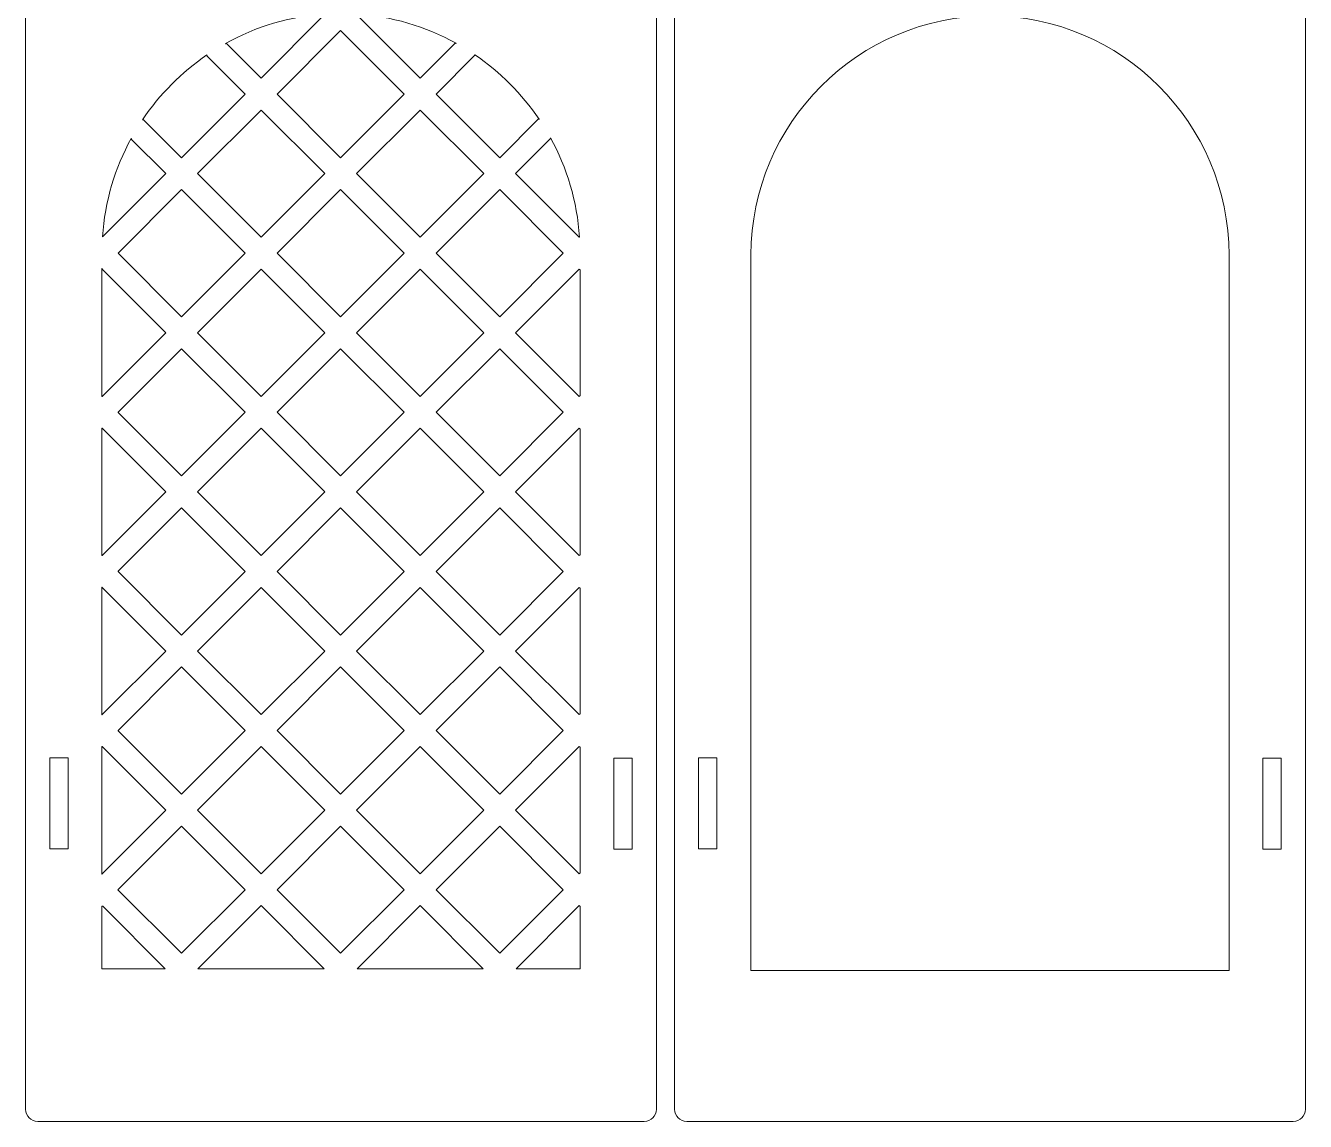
# Model space of a CAD drawing. Header units: millimetres. Extents: x -266 to 258, y -255 to 79.
# Drawn here: x -265.8 to -54.8, y -206.5 to -25.9 of the extents above; entities that cross this region are included whole.
import ezdxf

# ---------------------------------------------------------------- set-up
doc = ezdxf.new("R2010")
doc.units = ezdxf.units.MM
doc.header["$MEASUREMENT"] = 0
doc.layers.add('Layer 1', color=7, linetype='Continuous')

msp = doc.modelspace()

# ---------------------------------------------------------------- linework, layer by layer
at = {"layer": 'Layer 1', "lineweight": 9}
for points, knots in [([(-263.7941, 73.4661), (-263.7941, 73.4661), (-163.7941, 73.4661), (-163.7941, 73.4661), (-163.7941, 73.4661), (-162.6941, 73.4661), (-161.7941, 72.5662), (-161.7941, 71.4661), (-161.7941, 71.4661), (-161.7941, 71.4661), (-161.7941, -204.5336), (-161.7941, -204.5336), (-161.7941, -204.5336), (-161.7941, -205.6337), (-162.6941, -206.5336), (-163.7941, -206.5336), (-163.7941, -206.5336), (-163.7941, -206.5336), (-263.7941, -206.5336), (-263.7941, -206.5336), (-263.7941, -206.5336), (-264.8941, -206.5336), (-265.7941, -205.6337), (-265.7941, -204.5336), (-265.7941, -204.5336), (-265.7941, -204.5336), (-265.7941, 71.4661), (-265.7941, 71.4661), (-265.7941, 71.4661), (-265.7941, 72.5662), (-264.8941, 73.4661), (-263.7941, 73.4661)], [0, 0, 0, 0, 0.11111111, 0.11111111, 0.11111111, 0.11111111, 0.22222222, 0.22222222, 0.22222222, 0.22222222, 0.33333333, 0.33333333, 0.33333333, 0.33333333, 0.44444444, 0.44444444, 0.44444444, 0.44444444, 0.55555556, 0.55555556, 0.55555556, 0.55555556, 0.66666667, 0.66666667, 0.66666667, 0.66666667, 0.77777778, 0.77777778, 0.77777778, 0.77777778, 1, 1, 1, 1]), ([(-156.7941, 73.4661), (-156.7941, 73.4661), (-56.7942, 73.4661), (-56.7942, 73.4661), (-56.7942, 73.4661), (-55.6942, 73.4661), (-54.7942, 72.5662), (-54.7942, 71.4661), (-54.7942, 71.4661), (-54.7942, 71.4661), (-54.7942, -204.5336), (-54.7942, -204.5336), (-54.7942, -204.5336), (-54.7942, -205.6337), (-55.6942, -206.5336), (-56.7942, -206.5336), (-56.7942, -206.5336), (-56.7942, -206.5336), (-156.7941, -206.5336), (-156.7941, -206.5336), (-156.7941, -206.5336), (-157.8941, -206.5336), (-158.7941, -205.6337), (-158.7941, -204.5336), (-158.7941, -204.5336), (-158.7941, -204.5336), (-158.7941, 71.4661), (-158.7941, 71.4661), (-158.7941, 71.4661), (-158.7941, 72.5662), (-157.8941, 73.4661), (-156.7941, 73.4661)], [0, 0, 0, 0, 0.11111111, 0.11111111, 0.11111111, 0.11111111, 0.22222222, 0.22222222, 0.22222222, 0.22222222, 0.33333333, 0.33333333, 0.33333333, 0.33333333, 0.44444444, 0.44444444, 0.44444444, 0.44444444, 0.55555556, 0.55555556, 0.55555556, 0.55555556, 0.66666667, 0.66666667, 0.66666667, 0.66666667, 0.77777778, 0.77777778, 0.77777778, 0.77777778, 1, 1, 1, 1]), ([(-216.3703, -24.1232), (-216.3703, -24.1232), (-216.2754, -24.0156), (-216.2754, -24.0156), (-216.2754, -24.0156), (-222.2398, -24.391), (-227.8543, -26.1097), (-232.8196, -28.8696), (-232.8196, -28.8696), (-232.8196, -28.8696), (-232.7582, -28.9396), (-232.7582, -28.9396), (-232.7582, -28.9396), (-232.7582, -28.9396), (-232.6729, -28.8925), (-232.6729, -28.8925), (-232.6729, -28.8925), (-232.6729, -28.8925), (-226.9646, -34.6007), (-226.9646, -34.6007), (-226.9646, -34.6007), (-226.9646, -34.6007), (-216.4955, -24.1316), (-216.4955, -24.1316), (-216.4955, -24.1316), (-216.4955, -24.1316), (-216.3703, -24.1232), (-216.3703, -24.1232)], [0, 0, 0, 0, 0.125, 0.125, 0.125, 0.125, 0.25, 0.25, 0.25, 0.25, 0.375, 0.375, 0.375, 0.375, 0.5, 0.5, 0.5, 0.5, 0.625, 0.625, 0.625, 0.625, 0.75, 0.75, 0.75, 0.75, 1, 1, 1, 1]), ([(-194.8873, -28.8934), (-194.8873, -28.8934), (-194.8326, -28.8371), (-194.8326, -28.8371), (-194.8326, -28.8371), (-199.829, -26.0719), (-205.4799, -24.3595), (-211.4816, -24.0078), (-211.4816, -24.0078), (-211.4816, -24.0078), (-211.3683, -24.1125), (-211.3683, -24.1125), (-211.3683, -24.1125), (-211.3683, -24.1125), (-211.2193, -24.1219), (-211.2193, -24.1219), (-211.2193, -24.1219), (-211.2193, -24.1219), (-200.7405, -34.6007), (-200.7405, -34.6007), (-200.7405, -34.6007), (-200.7405, -34.6007), (-194.9815, -28.8417), (-194.9815, -28.8417), (-194.9815, -28.8417), (-194.9815, -28.8417), (-194.8873, -28.8934), (-194.8873, -28.8934)], [0, 0, 0, 0, 0.125, 0.125, 0.125, 0.125, 0.25, 0.25, 0.25, 0.25, 0.375, 0.375, 0.375, 0.375, 0.5, 0.5, 0.5, 0.5, 0.625, 0.625, 0.625, 0.625, 0.75, 0.75, 0.75, 0.75, 1, 1, 1, 1]), ([(-106.7943, -24.3294), (-106.7943, -24.3294), (-106.7941, -24.3294), (-106.7941, -24.3294), (-106.7941, -24.3294), (-85.1203, -24.3294), (-67.3873, -42.0623), (-67.3873, -63.7361), (-67.3873, -63.7361), (-67.3873, -63.7361), (-67.3873, -181.6711), (-67.3873, -181.6711), (-67.3873, -181.6711), (-67.3873, -181.6711), (-146.201, -181.6711), (-146.201, -181.6711), (-146.201, -181.6711), (-146.201, -181.6711), (-146.201, -63.7361), (-146.201, -63.7361), (-146.201, -63.7361), (-146.201, -42.0623), (-128.468, -24.3294), (-106.7943, -24.3294)], [0, 0, 0, 0, 0.14285714, 0.14285714, 0.14285714, 0.14285714, 0.28571429, 0.28571429, 0.28571429, 0.28571429, 0.42857143, 0.42857143, 0.42857143, 0.42857143, 0.57142857, 0.57142857, 0.57142857, 0.57142857, 0.71428571, 0.71428571, 0.71428571, 0.71428571, 1, 1, 1, 1]), ([(-224.3422, -37.2232), (-224.3422, -37.2232), (-213.8525, -26.7335), (-213.8525, -26.7335), (-213.8525, -26.7335), (-213.8525, -26.7335), (-203.3629, -37.2232), (-203.3629, -37.2232), (-203.3629, -37.2232), (-203.3629, -37.2232), (-213.8525, -47.7128), (-213.8525, -47.7128), (-213.8525, -47.7128), (-213.8525, -47.7128), (-224.3422, -37.2232), (-224.3422, -37.2232)], [0, 0, 0, 0, 0.2, 0.2, 0.2, 0.2, 0.4, 0.4, 0.4, 0.4, 0.6, 0.6, 0.6, 0.6, 1, 1, 1, 1]), ([(-235.84, -30.836), (-235.84, -30.836), (-235.9049, -30.7747), (-235.9049, -30.7747), (-235.9049, -30.7747), (-240.0781, -33.6229), (-243.6828, -37.2499), (-246.5044, -41.4427), (-246.5044, -41.4427), (-246.5044, -41.4427), (-246.458, -41.4855), (-246.458, -41.4855), (-246.458, -41.4855), (-246.458, -41.4855), (-246.3958, -41.3937), (-246.3958, -41.3937), (-246.3958, -41.3937), (-246.3958, -41.3937), (-240.0767, -47.7128), (-240.0767, -47.7128), (-240.0767, -47.7128), (-240.0767, -47.7128), (-229.587, -37.2232), (-229.587, -37.2232), (-229.587, -37.2232), (-229.587, -37.2232), (-235.9198, -30.8904), (-235.9198, -30.8904), (-235.9198, -30.8904), (-235.9198, -30.8904), (-235.84, -30.836), (-235.84, -30.836)], [0, 0, 0, 0, 0.11111111, 0.11111111, 0.11111111, 0.11111111, 0.22222222, 0.22222222, 0.22222222, 0.22222222, 0.33333333, 0.33333333, 0.33333333, 0.33333333, 0.44444444, 0.44444444, 0.44444444, 0.44444444, 0.55555556, 0.55555556, 0.55555556, 0.55555556, 0.66666667, 0.66666667, 0.66666667, 0.66666667, 0.77777778, 0.77777778, 0.77777778, 0.77777778, 1, 1, 1, 1]), ([(-181.1693, -41.3918), (-181.1693, -41.3918), (-181.139, -41.3629), (-181.139, -41.3629), (-181.139, -41.3629), (-183.9688, -37.1817), (-187.5781, -33.5657), (-191.7544, -30.7289), (-191.7544, -30.7289), (-191.7544, -30.7289), (-191.8061, -30.7793), (-191.8061, -30.7793), (-191.8061, -30.7793), (-191.8061, -30.7793), (-191.7275, -30.8326), (-191.7275, -30.8326), (-191.7275, -30.8326), (-191.7275, -30.8326), (-198.1181, -37.2232), (-198.1181, -37.2232), (-198.1181, -37.2232), (-198.1181, -37.2232), (-187.6284, -47.7128), (-187.6284, -47.7128), (-187.6284, -47.7128), (-187.6284, -47.7128), (-181.2253, -41.3097), (-181.2253, -41.3097), (-181.2253, -41.3097), (-181.2253, -41.3097), (-181.1693, -41.3918), (-181.1693, -41.3918)], [0, 0, 0, 0, 0.11111111, 0.11111111, 0.11111111, 0.11111111, 0.22222222, 0.22222222, 0.22222222, 0.22222222, 0.33333333, 0.33333333, 0.33333333, 0.33333333, 0.44444444, 0.44444444, 0.44444444, 0.44444444, 0.55555556, 0.55555556, 0.55555556, 0.55555556, 0.66666667, 0.66666667, 0.66666667, 0.66666667, 0.77777778, 0.77777778, 0.77777778, 0.77777778, 1, 1, 1, 1]), ([(-237.4543, -50.3352), (-237.4543, -50.3352), (-226.9646, -39.8456), (-226.9646, -39.8456), (-226.9646, -39.8456), (-226.9646, -39.8456), (-216.475, -50.3352), (-216.475, -50.3352), (-216.475, -50.3352), (-216.475, -50.3352), (-226.9646, -60.8249), (-226.9646, -60.8249), (-226.9646, -60.8249), (-226.9646, -60.8249), (-237.4543, -50.3352), (-237.4543, -50.3352)], [0, 0, 0, 0, 0.2, 0.2, 0.2, 0.2, 0.4, 0.4, 0.4, 0.4, 0.6, 0.6, 0.6, 0.6, 1, 1, 1, 1]), ([(-211.2301, -50.3352), (-211.2301, -50.3352), (-200.7405, -39.8456), (-200.7405, -39.8456), (-200.7405, -39.8456), (-200.7405, -39.8456), (-190.2508, -50.3352), (-190.2508, -50.3352), (-190.2508, -50.3352), (-190.2508, -50.3352), (-200.7405, -60.8249), (-200.7405, -60.8249), (-200.7405, -60.8249), (-200.7405, -60.8249), (-211.2301, -50.3352), (-211.2301, -50.3352)], [0, 0, 0, 0, 0.2, 0.2, 0.2, 0.2, 0.4, 0.4, 0.4, 0.4, 0.6, 0.6, 0.6, 0.6, 1, 1, 1, 1]), ([(-248.3377, -44.5613), (-248.3377, -44.5613), (-248.3792, -44.523), (-248.3792, -44.523), (-248.3792, -44.523), (-251.0543, -49.4045), (-252.7269, -54.9048), (-253.1123, -60.7425), (-253.1123, -60.7425), (-253.1123, -60.7425), (-253.0963, -60.7425), (-253.0963, -60.7425), (-253.0963, -60.7425), (-253.0963, -60.7425), (-253.0956, -60.7318), (-253.0956, -60.7318), (-253.0956, -60.7318), (-253.0956, -60.7318), (-242.6991, -50.3352), (-242.6991, -50.3352), (-242.6991, -50.3352), (-242.6991, -50.3352), (-248.3856, -44.6487), (-248.3856, -44.6487), (-248.3856, -44.6487), (-248.3856, -44.6487), (-248.3377, -44.5613), (-248.3377, -44.5613)], [0, 0, 0, 0, 0.125, 0.125, 0.125, 0.125, 0.25, 0.25, 0.25, 0.25, 0.375, 0.375, 0.375, 0.375, 0.5, 0.5, 0.5, 0.5, 0.625, 0.625, 0.625, 0.625, 0.75, 0.75, 0.75, 0.75, 1, 1, 1, 1]), ([(-179.2525, -44.444), (-179.2525, -44.444), (-179.2773, -44.4689), (-179.2773, -44.4689), (-179.2773, -44.4689), (-179.2773, -44.4689), (-179.2283, -44.5575), (-179.2283, -44.5575), (-179.2283, -44.5575), (-179.2283, -44.5575), (-185.006, -50.3352), (-185.006, -50.3352), (-185.006, -50.3352), (-185.006, -50.3352), (-174.5164, -60.8249), (-174.5164, -60.8249), (-174.5164, -60.8249), (-174.5164, -60.8249), (-174.4734, -60.7819), (-174.4734, -60.7819), (-174.4734, -60.7819), (-174.8559, -54.8977), (-176.5456, -49.3556), (-179.2525, -44.444)], [0, 0, 0, 0, 0.14285714, 0.14285714, 0.14285714, 0.14285714, 0.28571429, 0.28571429, 0.28571429, 0.28571429, 0.42857143, 0.42857143, 0.42857143, 0.42857143, 0.57142857, 0.57142857, 0.57142857, 0.57142857, 0.71428571, 0.71428571, 0.71428571, 0.71428571, 1, 1, 1, 1]), ([(-250.5551, -63.436), (-250.5551, -63.436), (-250.5551, -63.4584), (-250.5551, -63.4584), (-250.5551, -63.4584), (-250.5551, -63.4584), (-240.0767, -73.9367), (-240.0767, -73.9367), (-240.0767, -73.9367), (-240.0767, -73.9367), (-229.587, -63.4472), (-229.587, -63.4472), (-229.587, -63.4472), (-229.587, -63.4472), (-240.0767, -52.9576), (-240.0767, -52.9576), (-240.0767, -52.9576), (-240.0767, -52.9576), (-250.5551, -63.436), (-250.5551, -63.436)], [0, 0, 0, 0, 0.16666667, 0.16666667, 0.16666667, 0.16666667, 0.33333333, 0.33333333, 0.33333333, 0.33333333, 0.5, 0.5, 0.5, 0.5, 0.66666667, 0.66666667, 0.66666667, 0.66666667, 1, 1, 1, 1]), ([(-224.3422, -63.4472), (-224.3422, -63.4472), (-213.8525, -52.9576), (-213.8525, -52.9576), (-213.8525, -52.9576), (-213.8525, -52.9576), (-203.3629, -63.4472), (-203.3629, -63.4472), (-203.3629, -63.4472), (-203.3629, -63.4472), (-213.8525, -73.9367), (-213.8525, -73.9367), (-213.8525, -73.9367), (-213.8525, -73.9367), (-224.3422, -63.4472), (-224.3422, -63.4472)], [0, 0, 0, 0, 0.2, 0.2, 0.2, 0.2, 0.4, 0.4, 0.4, 0.4, 0.6, 0.6, 0.6, 0.6, 1, 1, 1, 1]), ([(-198.1181, -63.4472), (-198.1181, -63.4472), (-187.6284, -52.9576), (-187.6284, -52.9576), (-187.6284, -52.9576), (-187.6284, -52.9576), (-177.1388, -63.4472), (-177.1388, -63.4472), (-177.1388, -63.4472), (-177.1388, -63.4472), (-187.6284, -73.9367), (-187.6284, -73.9367), (-187.6284, -73.9367), (-187.6284, -73.9367), (-198.1181, -63.4472), (-198.1181, -63.4472)], [0, 0, 0, 0, 0.2, 0.2, 0.2, 0.2, 0.4, 0.4, 0.4, 0.4, 0.6, 0.6, 0.6, 0.6, 1, 1, 1, 1]), ([(-253.201, -87.0694), (-253.201, -87.0694), (-253.1888, -87.0694), (-253.1888, -87.0694), (-253.1888, -87.0694), (-253.1888, -87.0694), (-253.1888, -87.0487), (-253.1888, -87.0487), (-253.1888, -87.0487), (-253.1888, -87.0487), (-253.1887, -87.0488), (-253.1887, -87.0488), (-253.1887, -87.0488), (-253.1887, -87.0488), (-242.6991, -76.5591), (-242.6991, -76.5591), (-242.6991, -76.5591), (-242.6991, -76.5591), (-253.1887, -66.0696), (-253.1887, -66.0696), (-253.1887, -66.0696), (-253.1887, -66.0696), (-253.1888, -66.0697), (-253.1888, -66.0697), (-253.1888, -66.0697), (-253.1888, -66.0697), (-253.1888, -65.9459), (-253.1888, -65.9459), (-253.1888, -65.9459), (-253.1888, -65.9459), (-253.201, -65.9459), (-253.201, -65.9459), (-253.201, -65.9459), (-253.201, -65.9459), (-253.201, -87.0694), (-253.201, -87.0694)], [0, 0, 0, 0, 0.1, 0.1, 0.1, 0.1, 0.2, 0.2, 0.2, 0.2, 0.3, 0.3, 0.3, 0.3, 0.4, 0.4, 0.4, 0.4, 0.5, 0.5, 0.5, 0.5, 0.6, 0.6, 0.6, 0.6, 0.7, 0.7, 0.7, 0.7, 0.8, 0.8, 0.8, 0.8, 1, 1, 1, 1]), ([(-237.4543, -76.5592), (-237.4543, -76.5592), (-226.9646, -66.0696), (-226.9646, -66.0696), (-226.9646, -66.0696), (-226.9646, -66.0696), (-216.475, -76.5592), (-216.475, -76.5592), (-216.475, -76.5592), (-216.475, -76.5592), (-226.9646, -87.0488), (-226.9646, -87.0488), (-226.9646, -87.0488), (-226.9646, -87.0488), (-237.4543, -76.5592), (-237.4543, -76.5592)], [0, 0, 0, 0, 0.2, 0.2, 0.2, 0.2, 0.4, 0.4, 0.4, 0.4, 0.6, 0.6, 0.6, 0.6, 1, 1, 1, 1]), ([(-211.2301, -76.5592), (-211.2301, -76.5592), (-200.7405, -66.0696), (-200.7405, -66.0696), (-200.7405, -66.0696), (-200.7405, -66.0696), (-190.2508, -76.5592), (-190.2508, -76.5592), (-190.2508, -76.5592), (-190.2508, -76.5592), (-200.7405, -87.0488), (-200.7405, -87.0488), (-200.7405, -87.0488), (-200.7405, -87.0488), (-211.2301, -76.5592), (-211.2301, -76.5592)], [0, 0, 0, 0, 0.2, 0.2, 0.2, 0.2, 0.4, 0.4, 0.4, 0.4, 0.6, 0.6, 0.6, 0.6, 1, 1, 1, 1]), ([(-174.3872, -66.1988), (-174.3872, -66.1988), (-174.5164, -66.0696), (-174.5164, -66.0696), (-174.5164, -66.0696), (-174.5164, -66.0696), (-185.006, -76.5592), (-185.006, -76.5592), (-185.006, -76.5592), (-185.006, -76.5592), (-174.5164, -87.0488), (-174.5164, -87.0488), (-174.5164, -87.0488), (-174.5164, -87.0488), (-174.3872, -86.9196), (-174.3872, -86.9196), (-174.3872, -86.9196), (-174.3872, -86.9196), (-174.3872, -66.1988), (-174.3872, -66.1988)], [0, 0, 0, 0, 0.16666667, 0.16666667, 0.16666667, 0.16666667, 0.33333333, 0.33333333, 0.33333333, 0.33333333, 0.5, 0.5, 0.5, 0.5, 0.66666667, 0.66666667, 0.66666667, 0.66666667, 1, 1, 1, 1]), ([(-250.5429, -89.6478), (-250.5429, -89.6478), (-250.5429, -89.6946), (-250.5429, -89.6946), (-250.5429, -89.6946), (-250.5429, -89.6946), (-240.0767, -100.1609), (-240.0767, -100.1609), (-240.0767, -100.1609), (-240.0767, -100.1609), (-229.587, -89.6712), (-229.587, -89.6712), (-229.587, -89.6712), (-229.587, -89.6712), (-240.0767, -79.1816), (-240.0767, -79.1816), (-240.0767, -79.1816), (-240.0767, -79.1816), (-250.5429, -89.6478), (-250.5429, -89.6478)], [0, 0, 0, 0, 0.16666667, 0.16666667, 0.16666667, 0.16666667, 0.33333333, 0.33333333, 0.33333333, 0.33333333, 0.5, 0.5, 0.5, 0.5, 0.66666667, 0.66666667, 0.66666667, 0.66666667, 1, 1, 1, 1]), ([(-224.3422, -89.6712), (-224.3422, -89.6712), (-213.8525, -79.1816), (-213.8525, -79.1816), (-213.8525, -79.1816), (-213.8525, -79.1816), (-203.3629, -89.6712), (-203.3629, -89.6712), (-203.3629, -89.6712), (-203.3629, -89.6712), (-213.8525, -100.1609), (-213.8525, -100.1609), (-213.8525, -100.1609), (-213.8525, -100.1609), (-224.3422, -89.6712), (-224.3422, -89.6712)], [0, 0, 0, 0, 0.2, 0.2, 0.2, 0.2, 0.4, 0.4, 0.4, 0.4, 0.6, 0.6, 0.6, 0.6, 1, 1, 1, 1]), ([(-198.1181, -89.6712), (-198.1181, -89.6712), (-187.6284, -79.1816), (-187.6284, -79.1816), (-187.6284, -79.1816), (-187.6284, -79.1816), (-177.1388, -89.6712), (-177.1388, -89.6712), (-177.1388, -89.6712), (-177.1388, -89.6712), (-187.6284, -100.1609), (-187.6284, -100.1609), (-187.6284, -100.1609), (-187.6284, -100.1609), (-198.1181, -89.6712), (-198.1181, -89.6712)], [0, 0, 0, 0, 0.2, 0.2, 0.2, 0.2, 0.4, 0.4, 0.4, 0.4, 0.6, 0.6, 0.6, 0.6, 1, 1, 1, 1]), ([(-253.1888, -92.2729), (-253.1888, -92.2729), (-253.201, -92.2729), (-253.201, -92.2729), (-253.201, -92.2729), (-253.201, -92.2729), (-253.201, -113.2937), (-253.201, -113.2937), (-253.201, -113.2937), (-253.201, -113.2937), (-253.1888, -113.2937), (-253.1888, -113.2937), (-253.1888, -113.2937), (-253.1888, -113.2937), (-253.1888, -113.2728), (-253.1888, -113.2728), (-253.1888, -113.2728), (-253.1888, -113.2728), (-253.1887, -113.2729), (-253.1887, -113.2729), (-253.1887, -113.2729), (-253.1887, -113.2729), (-242.6991, -102.7833), (-242.6991, -102.7833), (-242.6991, -102.7833), (-242.6991, -102.7833), (-253.1887, -92.2936), (-253.1887, -92.2936), (-253.1887, -92.2936), (-253.1887, -92.2936), (-253.1888, -92.2937), (-253.1888, -92.2937), (-253.1888, -92.2937), (-253.1888, -92.2937), (-253.1888, -92.2729), (-253.1888, -92.2729)], [0, 0, 0, 0, 0.1, 0.1, 0.1, 0.1, 0.2, 0.2, 0.2, 0.2, 0.3, 0.3, 0.3, 0.3, 0.4, 0.4, 0.4, 0.4, 0.5, 0.5, 0.5, 0.5, 0.6, 0.6, 0.6, 0.6, 0.7, 0.7, 0.7, 0.7, 0.8, 0.8, 0.8, 0.8, 1, 1, 1, 1]), ([(-237.4543, -102.7833), (-237.4543, -102.7833), (-226.9646, -92.2936), (-226.9646, -92.2936), (-226.9646, -92.2936), (-226.9646, -92.2936), (-216.475, -102.7833), (-216.475, -102.7833), (-216.475, -102.7833), (-216.475, -102.7833), (-226.9646, -113.2729), (-226.9646, -113.2729), (-226.9646, -113.2729), (-226.9646, -113.2729), (-237.4543, -102.7833), (-237.4543, -102.7833)], [0, 0, 0, 0, 0.2, 0.2, 0.2, 0.2, 0.4, 0.4, 0.4, 0.4, 0.6, 0.6, 0.6, 0.6, 1, 1, 1, 1]), ([(-211.2301, -102.7833), (-211.2301, -102.7833), (-200.7405, -92.2936), (-200.7405, -92.2936), (-200.7405, -92.2936), (-200.7405, -92.2936), (-190.2508, -102.7833), (-190.2508, -102.7833), (-190.2508, -102.7833), (-190.2508, -102.7833), (-200.7405, -113.2729), (-200.7405, -113.2729), (-200.7405, -113.2729), (-200.7405, -113.2729), (-211.2301, -102.7833), (-211.2301, -102.7833)], [0, 0, 0, 0, 0.2, 0.2, 0.2, 0.2, 0.4, 0.4, 0.4, 0.4, 0.6, 0.6, 0.6, 0.6, 1, 1, 1, 1]), ([(-174.3872, -92.4228), (-174.3872, -92.4228), (-174.5164, -92.2936), (-174.5164, -92.2936), (-174.5164, -92.2936), (-174.5164, -92.2936), (-185.006, -102.7833), (-185.006, -102.7833), (-185.006, -102.7833), (-185.006, -102.7833), (-174.5164, -113.2729), (-174.5164, -113.2729), (-174.5164, -113.2729), (-174.5164, -113.2729), (-174.3872, -113.1437), (-174.3872, -113.1437), (-174.3872, -113.1437), (-174.3872, -113.1437), (-174.3872, -92.4228), (-174.3872, -92.4228)], [0, 0, 0, 0, 0.16666667, 0.16666667, 0.16666667, 0.16666667, 0.33333333, 0.33333333, 0.33333333, 0.33333333, 0.5, 0.5, 0.5, 0.5, 0.66666667, 0.66666667, 0.66666667, 0.66666667, 1, 1, 1, 1]), ([(-250.5429, -115.8719), (-250.5429, -115.8719), (-250.5429, -115.9187), (-250.5429, -115.9187), (-250.5429, -115.9187), (-250.5429, -115.9187), (-240.0767, -126.385), (-240.0767, -126.385), (-240.0767, -126.385), (-240.0767, -126.385), (-229.587, -115.8953), (-229.587, -115.8953), (-229.587, -115.8953), (-229.587, -115.8953), (-240.0767, -105.4057), (-240.0767, -105.4057), (-240.0767, -105.4057), (-240.0767, -105.4057), (-250.5429, -115.8719), (-250.5429, -115.8719)], [0, 0, 0, 0, 0.16666667, 0.16666667, 0.16666667, 0.16666667, 0.33333333, 0.33333333, 0.33333333, 0.33333333, 0.5, 0.5, 0.5, 0.5, 0.66666667, 0.66666667, 0.66666667, 0.66666667, 1, 1, 1, 1]), ([(-224.3422, -115.8953), (-224.3422, -115.8953), (-213.8525, -105.4057), (-213.8525, -105.4057), (-213.8525, -105.4057), (-213.8525, -105.4057), (-203.3629, -115.8953), (-203.3629, -115.8953), (-203.3629, -115.8953), (-203.3629, -115.8953), (-213.8525, -126.385), (-213.8525, -126.385), (-213.8525, -126.385), (-213.8525, -126.385), (-224.3422, -115.8953), (-224.3422, -115.8953)], [0, 0, 0, 0, 0.2, 0.2, 0.2, 0.2, 0.4, 0.4, 0.4, 0.4, 0.6, 0.6, 0.6, 0.6, 1, 1, 1, 1]), ([(-198.1181, -115.8953), (-198.1181, -115.8953), (-187.6284, -105.4057), (-187.6284, -105.4057), (-187.6284, -105.4057), (-187.6284, -105.4057), (-177.1388, -115.8953), (-177.1388, -115.8953), (-177.1388, -115.8953), (-177.1388, -115.8953), (-187.6284, -126.385), (-187.6284, -126.385), (-187.6284, -126.385), (-187.6284, -126.385), (-198.1181, -115.8953), (-198.1181, -115.8953)], [0, 0, 0, 0, 0.2, 0.2, 0.2, 0.2, 0.4, 0.4, 0.4, 0.4, 0.6, 0.6, 0.6, 0.6, 1, 1, 1, 1]), ([(-253.1888, -118.4972), (-253.1888, -118.4972), (-253.201, -118.4972), (-253.201, -118.4972), (-253.201, -118.4972), (-253.201, -118.4972), (-253.201, -139.5178), (-253.201, -139.5178), (-253.201, -139.5178), (-253.201, -139.5178), (-253.1888, -139.5178), (-253.1888, -139.5178), (-253.1888, -139.5178), (-253.1888, -139.5178), (-253.1888, -139.497), (-253.1888, -139.497), (-253.1888, -139.497), (-253.1888, -139.497), (-253.1887, -139.4971), (-253.1887, -139.4971), (-253.1887, -139.4971), (-253.1887, -139.4971), (-242.6991, -129.0074), (-242.6991, -129.0074), (-242.6991, -129.0074), (-242.6991, -129.0074), (-253.1887, -118.5178), (-253.1887, -118.5178), (-253.1887, -118.5178), (-253.1887, -118.5178), (-253.1888, -118.5179), (-253.1888, -118.5179), (-253.1888, -118.5179), (-253.1888, -118.5179), (-253.1888, -118.4972), (-253.1888, -118.4972)], [0, 0, 0, 0, 0.1, 0.1, 0.1, 0.1, 0.2, 0.2, 0.2, 0.2, 0.3, 0.3, 0.3, 0.3, 0.4, 0.4, 0.4, 0.4, 0.5, 0.5, 0.5, 0.5, 0.6, 0.6, 0.6, 0.6, 0.7, 0.7, 0.7, 0.7, 0.8, 0.8, 0.8, 0.8, 1, 1, 1, 1]), ([(-237.4543, -129.0074), (-237.4543, -129.0074), (-226.9646, -118.5178), (-226.9646, -118.5178), (-226.9646, -118.5178), (-226.9646, -118.5178), (-216.475, -129.0074), (-216.475, -129.0074), (-216.475, -129.0074), (-216.475, -129.0074), (-226.9646, -139.4971), (-226.9646, -139.4971), (-226.9646, -139.4971), (-226.9646, -139.4971), (-237.4543, -129.0074), (-237.4543, -129.0074)], [0, 0, 0, 0, 0.2, 0.2, 0.2, 0.2, 0.4, 0.4, 0.4, 0.4, 0.6, 0.6, 0.6, 0.6, 1, 1, 1, 1]), ([(-211.2301, -129.0074), (-211.2301, -129.0074), (-200.7405, -118.5178), (-200.7405, -118.5178), (-200.7405, -118.5178), (-200.7405, -118.5178), (-190.2508, -129.0074), (-190.2508, -129.0074), (-190.2508, -129.0074), (-190.2508, -129.0074), (-200.7405, -139.4971), (-200.7405, -139.4971), (-200.7405, -139.4971), (-200.7405, -139.4971), (-211.2301, -129.0074), (-211.2301, -129.0074)], [0, 0, 0, 0, 0.2, 0.2, 0.2, 0.2, 0.4, 0.4, 0.4, 0.4, 0.6, 0.6, 0.6, 0.6, 1, 1, 1, 1]), ([(-174.3872, -118.647), (-174.3872, -118.647), (-174.5164, -118.5178), (-174.5164, -118.5178), (-174.5164, -118.5178), (-174.5164, -118.5178), (-185.006, -129.0074), (-185.006, -129.0074), (-185.006, -129.0074), (-185.006, -129.0074), (-174.5164, -139.4971), (-174.5164, -139.4971), (-174.5164, -139.4971), (-174.5164, -139.4971), (-174.3872, -139.3679), (-174.3872, -139.3679), (-174.3872, -139.3679), (-174.3872, -139.3679), (-174.3872, -118.647), (-174.3872, -118.647)], [0, 0, 0, 0, 0.16666667, 0.16666667, 0.16666667, 0.16666667, 0.33333333, 0.33333333, 0.33333333, 0.33333333, 0.5, 0.5, 0.5, 0.5, 0.66666667, 0.66666667, 0.66666667, 0.66666667, 1, 1, 1, 1]), ([(-250.5429, -142.0961), (-250.5429, -142.0961), (-250.5429, -142.1429), (-250.5429, -142.1429), (-250.5429, -142.1429), (-250.5429, -142.1429), (-240.0767, -152.6091), (-240.0767, -152.6091), (-240.0767, -152.6091), (-240.0767, -152.6091), (-229.587, -142.1195), (-229.587, -142.1195), (-229.587, -142.1195), (-229.587, -142.1195), (-240.0767, -131.6298), (-240.0767, -131.6298), (-240.0767, -131.6298), (-240.0767, -131.6298), (-250.5429, -142.0961), (-250.5429, -142.0961)], [0, 0, 0, 0, 0.16666667, 0.16666667, 0.16666667, 0.16666667, 0.33333333, 0.33333333, 0.33333333, 0.33333333, 0.5, 0.5, 0.5, 0.5, 0.66666667, 0.66666667, 0.66666667, 0.66666667, 1, 1, 1, 1]), ([(-224.3422, -142.1195), (-224.3422, -142.1195), (-213.8525, -131.6298), (-213.8525, -131.6298), (-213.8525, -131.6298), (-213.8525, -131.6298), (-203.3629, -142.1195), (-203.3629, -142.1195), (-203.3629, -142.1195), (-203.3629, -142.1195), (-213.8525, -152.6091), (-213.8525, -152.6091), (-213.8525, -152.6091), (-213.8525, -152.6091), (-224.3422, -142.1195), (-224.3422, -142.1195)], [0, 0, 0, 0, 0.2, 0.2, 0.2, 0.2, 0.4, 0.4, 0.4, 0.4, 0.6, 0.6, 0.6, 0.6, 1, 1, 1, 1]), ([(-198.1181, -142.1195), (-198.1181, -142.1195), (-187.6284, -131.6298), (-187.6284, -131.6298), (-187.6284, -131.6298), (-187.6284, -131.6298), (-177.1388, -142.1195), (-177.1388, -142.1195), (-177.1388, -142.1195), (-177.1388, -142.1195), (-187.6284, -152.6091), (-187.6284, -152.6091), (-187.6284, -152.6091), (-187.6284, -152.6091), (-198.1181, -142.1195), (-198.1181, -142.1195)], [0, 0, 0, 0, 0.2, 0.2, 0.2, 0.2, 0.4, 0.4, 0.4, 0.4, 0.6, 0.6, 0.6, 0.6, 1, 1, 1, 1]), ([(-253.1888, -144.7213), (-253.1888, -144.7213), (-253.201, -144.7213), (-253.201, -144.7213), (-253.201, -144.7213), (-253.201, -144.7213), (-253.201, -165.7672), (-253.201, -165.7672), (-253.201, -165.7672), (-253.201, -165.7672), (-253.1888, -165.7672), (-253.1888, -165.7672), (-253.1888, -165.7672), (-253.1888, -165.7672), (-253.1888, -165.7211), (-253.1888, -165.7211), (-253.1888, -165.7211), (-253.1888, -165.7211), (-253.1887, -165.7212), (-253.1887, -165.7212), (-253.1887, -165.7212), (-253.1887, -165.7212), (-242.6991, -155.2315), (-242.6991, -155.2315), (-242.6991, -155.2315), (-242.6991, -155.2315), (-253.1887, -144.7419), (-253.1887, -144.7419), (-253.1887, -144.7419), (-253.1887, -144.7419), (-253.1888, -144.742), (-253.1888, -144.742), (-253.1888, -144.742), (-253.1888, -144.742), (-253.1888, -144.7213), (-253.1888, -144.7213)], [0, 0, 0, 0, 0.1, 0.1, 0.1, 0.1, 0.2, 0.2, 0.2, 0.2, 0.3, 0.3, 0.3, 0.3, 0.4, 0.4, 0.4, 0.4, 0.5, 0.5, 0.5, 0.5, 0.6, 0.6, 0.6, 0.6, 0.7, 0.7, 0.7, 0.7, 0.8, 0.8, 0.8, 0.8, 1, 1, 1, 1]), ([(-237.4543, -155.2315), (-237.4543, -155.2315), (-226.9646, -144.7419), (-226.9646, -144.7419), (-226.9646, -144.7419), (-226.9646, -144.7419), (-216.475, -155.2315), (-216.475, -155.2315), (-216.475, -155.2315), (-216.475, -155.2315), (-226.9646, -165.7212), (-226.9646, -165.7212), (-226.9646, -165.7212), (-226.9646, -165.7212), (-237.4543, -155.2315), (-237.4543, -155.2315)], [0, 0, 0, 0, 0.2, 0.2, 0.2, 0.2, 0.4, 0.4, 0.4, 0.4, 0.6, 0.6, 0.6, 0.6, 1, 1, 1, 1]), ([(-211.2301, -155.2315), (-211.2301, -155.2315), (-200.7405, -144.7419), (-200.7405, -144.7419), (-200.7405, -144.7419), (-200.7405, -144.7419), (-190.2508, -155.2315), (-190.2508, -155.2315), (-190.2508, -155.2315), (-190.2508, -155.2315), (-200.7405, -165.7212), (-200.7405, -165.7212), (-200.7405, -165.7212), (-200.7405, -165.7212), (-211.2301, -155.2315), (-211.2301, -155.2315)], [0, 0, 0, 0, 0.2, 0.2, 0.2, 0.2, 0.4, 0.4, 0.4, 0.4, 0.6, 0.6, 0.6, 0.6, 1, 1, 1, 1]), ([(-174.3872, -144.8711), (-174.3872, -144.8711), (-174.5164, -144.7419), (-174.5164, -144.7419), (-174.5164, -144.7419), (-174.5164, -144.7419), (-185.006, -155.2315), (-185.006, -155.2315), (-185.006, -155.2315), (-185.006, -155.2315), (-174.5164, -165.7212), (-174.5164, -165.7212), (-174.5164, -165.7212), (-174.5164, -165.7212), (-174.3872, -165.592), (-174.3872, -165.592), (-174.3872, -165.592), (-174.3872, -165.592), (-174.3872, -144.8711), (-174.3872, -144.8711)], [0, 0, 0, 0, 0.16666667, 0.16666667, 0.16666667, 0.16666667, 0.33333333, 0.33333333, 0.33333333, 0.33333333, 0.5, 0.5, 0.5, 0.5, 0.66666667, 0.66666667, 0.66666667, 0.66666667, 1, 1, 1, 1]), ([(-261.8023, -146.5906), (-261.8023, -146.5906), (-258.8023, -146.5906), (-258.8023, -146.5906), (-258.8023, -146.5906), (-258.8023, -146.5906), (-258.8023, -161.5906), (-258.8023, -161.5906), (-258.8023, -161.5906), (-258.8023, -161.5906), (-261.8023, -161.5906), (-261.8023, -161.5906), (-261.8023, -161.5906), (-261.8023, -161.5906), (-261.8023, -146.5906), (-261.8023, -146.5906)], [0, 0, 0, 0, 0.2, 0.2, 0.2, 0.2, 0.4, 0.4, 0.4, 0.4, 0.6, 0.6, 0.6, 0.6, 1, 1, 1, 1]), ([(-168.7905, -146.6544), (-168.7905, -146.6544), (-165.7905, -146.6544), (-165.7905, -146.6544), (-165.7905, -146.6544), (-165.7905, -146.6544), (-165.7905, -161.6544), (-165.7905, -161.6544), (-165.7905, -161.6544), (-165.7905, -161.6544), (-168.7905, -161.6544), (-168.7905, -161.6544), (-168.7905, -161.6544), (-168.7905, -161.6544), (-168.7905, -146.6544), (-168.7905, -146.6544)], [0, 0, 0, 0, 0.2, 0.2, 0.2, 0.2, 0.4, 0.4, 0.4, 0.4, 0.6, 0.6, 0.6, 0.6, 1, 1, 1, 1]), ([(-154.8523, -146.5906), (-154.8523, -146.5906), (-151.8523, -146.5906), (-151.8523, -146.5906), (-151.8523, -146.5906), (-151.8523, -146.5906), (-151.8523, -161.5906), (-151.8523, -161.5906), (-151.8523, -161.5906), (-151.8523, -161.5906), (-154.8523, -161.5906), (-154.8523, -161.5906), (-154.8523, -161.5906), (-154.8523, -161.5906), (-154.8523, -146.5906), (-154.8523, -146.5906)], [0, 0, 0, 0, 0.2, 0.2, 0.2, 0.2, 0.4, 0.4, 0.4, 0.4, 0.6, 0.6, 0.6, 0.6, 1, 1, 1, 1]), ([(-61.7906, -146.6544), (-61.7906, -146.6544), (-58.7906, -146.6544), (-58.7906, -146.6544), (-58.7906, -146.6544), (-58.7906, -146.6544), (-58.7906, -161.6544), (-58.7906, -161.6544), (-58.7906, -161.6544), (-58.7906, -161.6544), (-61.7906, -161.6544), (-61.7906, -161.6544), (-61.7906, -161.6544), (-61.7906, -161.6544), (-61.7906, -146.6544), (-61.7906, -146.6544)], [0, 0, 0, 0, 0.2, 0.2, 0.2, 0.2, 0.4, 0.4, 0.4, 0.4, 0.6, 0.6, 0.6, 0.6, 1, 1, 1, 1]), ([(-250.5663, -168.3436), (-250.5663, -168.3436), (-240.0767, -157.8539), (-240.0767, -157.8539), (-240.0767, -157.8539), (-240.0767, -157.8539), (-229.587, -168.3436), (-229.587, -168.3436), (-229.587, -168.3436), (-229.587, -168.3436), (-240.0767, -178.8332), (-240.0767, -178.8332), (-240.0767, -178.8332), (-240.0767, -178.8332), (-250.5663, -168.3436), (-250.5663, -168.3436)], [0, 0, 0, 0, 0.2, 0.2, 0.2, 0.2, 0.4, 0.4, 0.4, 0.4, 0.6, 0.6, 0.6, 0.6, 1, 1, 1, 1]), ([(-224.3422, -168.3436), (-224.3422, -168.3436), (-213.8525, -157.8539), (-213.8525, -157.8539), (-213.8525, -157.8539), (-213.8525, -157.8539), (-203.3629, -168.3436), (-203.3629, -168.3436), (-203.3629, -168.3436), (-203.3629, -168.3436), (-213.8525, -178.8332), (-213.8525, -178.8332), (-213.8525, -178.8332), (-213.8525, -178.8332), (-224.3422, -168.3436), (-224.3422, -168.3436)], [0, 0, 0, 0, 0.2, 0.2, 0.2, 0.2, 0.4, 0.4, 0.4, 0.4, 0.6, 0.6, 0.6, 0.6, 1, 1, 1, 1]), ([(-198.1181, -168.3436), (-198.1181, -168.3436), (-187.6284, -157.8539), (-187.6284, -157.8539), (-187.6284, -157.8539), (-187.6284, -157.8539), (-177.1388, -168.3436), (-177.1388, -168.3436), (-177.1388, -168.3436), (-177.1388, -168.3436), (-187.6284, -178.8332), (-187.6284, -178.8332), (-187.6284, -178.8332), (-187.6284, -178.8332), (-198.1181, -168.3436), (-198.1181, -168.3436)], [0, 0, 0, 0, 0.2, 0.2, 0.2, 0.2, 0.4, 0.4, 0.4, 0.4, 0.6, 0.6, 0.6, 0.6, 1, 1, 1, 1]), ([(-253.0831, -171.0718), (-253.0831, -171.0718), (-253.201, -171.0718), (-253.201, -171.0718), (-253.201, -171.0718), (-253.201, -171.0718), (-253.201, -181.3747), (-253.201, -181.3747), (-253.201, -181.3747), (-253.201, -181.3747), (-242.7801, -181.3747), (-242.7801, -181.3747), (-242.7801, -181.3747), (-242.7801, -181.3747), (-253.0831, -171.0718), (-253.0831, -171.0718)], [0, 0, 0, 0, 0.2, 0.2, 0.2, 0.2, 0.4, 0.4, 0.4, 0.4, 0.6, 0.6, 0.6, 0.6, 1, 1, 1, 1]), ([(-216.556, -181.3747), (-216.556, -181.3747), (-226.9646, -170.966), (-226.9646, -170.966), (-226.9646, -170.966), (-226.9646, -170.966), (-237.3733, -181.3747), (-237.3733, -181.3747), (-237.3733, -181.3747), (-237.3733, -181.3747), (-216.556, -181.3747), (-216.556, -181.3747)], [0, 0, 0, 0, 0.25, 0.25, 0.25, 0.25, 0.5, 0.5, 0.5, 0.5, 1, 1, 1, 1]), ([(-190.3318, -181.3747), (-190.3318, -181.3747), (-200.7405, -170.966), (-200.7405, -170.966), (-200.7405, -170.966), (-200.7405, -170.966), (-211.1491, -181.3747), (-211.1491, -181.3747), (-211.1491, -181.3747), (-211.1491, -181.3747), (-190.3318, -181.3747), (-190.3318, -181.3747)], [0, 0, 0, 0, 0.25, 0.25, 0.25, 0.25, 0.5, 0.5, 0.5, 0.5, 1, 1, 1, 1]), ([(-174.3872, -171.0952), (-174.3872, -171.0952), (-174.5164, -170.966), (-174.5164, -170.966), (-174.5164, -170.966), (-174.5164, -170.966), (-184.925, -181.3747), (-184.925, -181.3747), (-184.925, -181.3747), (-184.925, -181.3747), (-174.3872, -181.3747), (-174.3872, -181.3747), (-174.3872, -181.3747), (-174.3872, -181.3747), (-174.3872, -171.0952), (-174.3872, -171.0952)], [0, 0, 0, 0, 0.2, 0.2, 0.2, 0.2, 0.4, 0.4, 0.4, 0.4, 0.6, 0.6, 0.6, 0.6, 1, 1, 1, 1])]:
    msp.add_open_spline(points, degree=3, knots=knots, dxfattribs=at)

doc.saveas('drawing.dxf')
